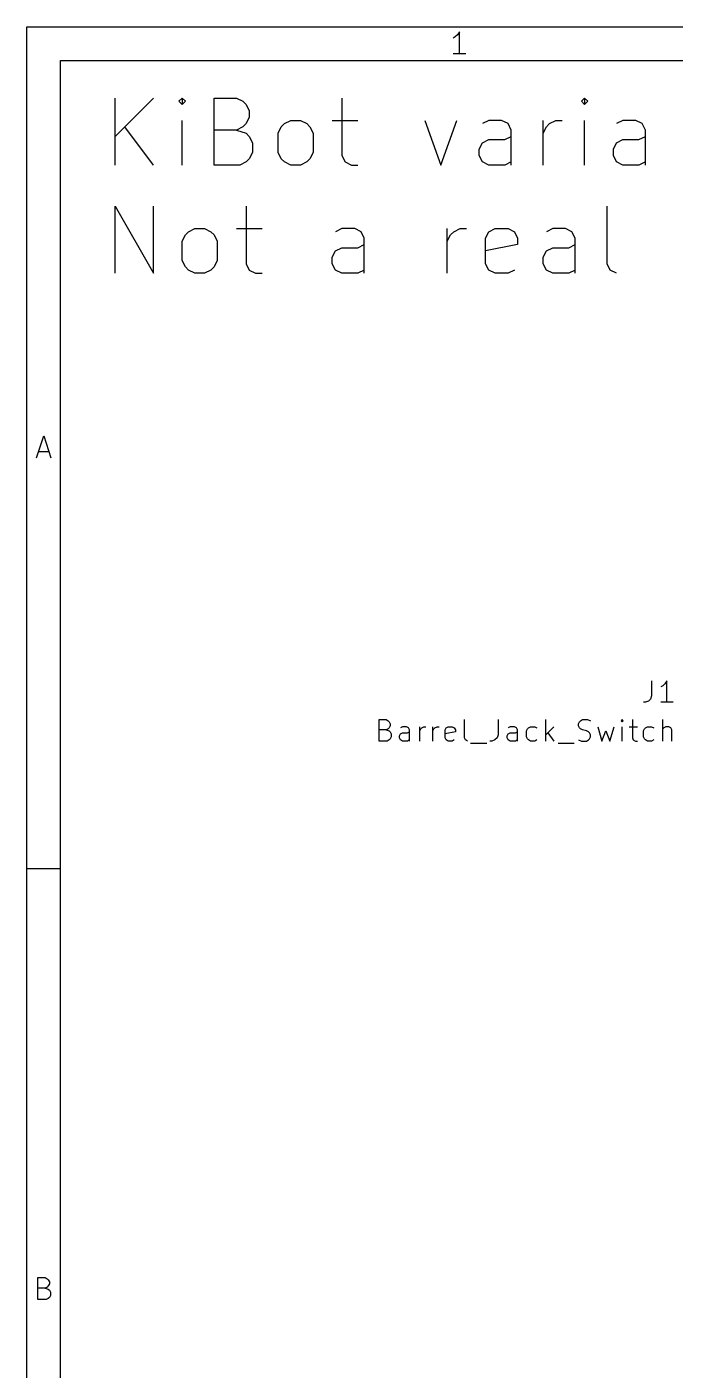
# Model space of a CAD drawing. Extents: x 0.4 to 11.3, y -7.9 to -0.4.
# Drawn here: x 0.394 to 1.911, y -3.535 to -0.394 of the extents above; entities that cross this region are included whole.
import ezdxf

# ---------------------------------------------------------------- set-up
doc = ezdxf.new("R2010")
doc.units = 0
doc.header["$MEASUREMENT"] = 0
for name, color, linetype in [('BLUE3', 171, 'CONTINUOUS'), ('CYAN2', 4, 'CONTINUOUS'), ('RED2', 1, 'CONTINUOUS')]:
    doc.layers.add(name, color=color, linetype=linetype)

msp = doc.modelspace()

# ---------------------------------------------------------------- linework, layer by layer
at = {"layer": 'BLUE3', "linetype": 'CONTINUOUS'}
for p, q in [((0.6003, -0.7172), (0.6003, -0.5602)), ((0.69, -0.5602), (0.6003, -0.6499)), ((0.7573, -0.5602), (0.7498, -0.5676)), ((0.7648, -0.5676), (0.7573, -0.5602)), ((0.7573, -0.5602), (0.7573, -0.5751)), ((0.8321, -0.7172), (0.8321, -0.5602)), ((0.8321, -0.5602), (0.8844, -0.5602)), ((0.8844, -0.5602), (0.8993, -0.5676)), ((1.1311, -0.5602), (1.1311, -0.6947)), ((1.6993, -0.5602), (1.6918, -0.5676)), ((1.7068, -0.5676), (1.6993, -0.5602)), ((1.6993, -0.5602), (1.6993, -0.5751)), ((0.7498, -0.5676), (0.7573, -0.5751)), ((0.7573, -0.5751), (0.7648, -0.5676)), ((0.8993, -0.5676), (0.9068, -0.5751)), ((0.9068, -0.5751), (0.9143, -0.5901)), ((0.9143, -0.5901), (0.9143, -0.605)), ((1.6918, -0.5676), (1.6993, -0.5751)), ((1.6993, -0.5751), (1.7068, -0.5676)), ((0.69, -0.7172), (0.6227, -0.6274)), ((0.7573, -0.7172), (0.7573, -0.6125)), ((0.8993, -0.6274), (0.8844, -0.6349)), ((0.9068, -0.62), (0.8993, -0.6274)), ((0.9143, -0.605), (0.9068, -0.62)), ((0.9816, -0.6424), (0.9891, -0.6274)), ((0.9891, -0.6274), (0.9965, -0.62)), ((0.9965, -0.62), (1.0115, -0.6125)), ((1.0115, -0.6125), (1.0339, -0.6125)), ((1.0339, -0.6125), (1.0489, -0.62)), ((1.0489, -0.62), (1.0563, -0.6274)), ((1.0563, -0.6274), (1.0638, -0.6424)), ((1.1087, -0.6125), (1.1685, -0.6125)), ((1.3255, -0.6125), (1.3629, -0.7172)), ((1.3629, -0.7172), (1.4002, -0.6125)), ((1.475, -0.6125), (1.46, -0.62)), ((1.5049, -0.6125), (1.475, -0.6125)), ((1.5199, -0.62), (1.5049, -0.6125)), ((1.5273, -0.6349), (1.5199, -0.62)), ((1.6021, -0.7172), (1.6021, -0.6125)), ((1.6021, -0.6424), (1.6096, -0.6274)), ((1.6096, -0.6274), (1.617, -0.62)), ((1.617, -0.62), (1.632, -0.6125)), ((1.632, -0.6125), (1.647, -0.6125)), ((1.6993, -0.7172), (1.6993, -0.6125)), ((1.789, -0.6125), (1.774, -0.62)), ((1.8189, -0.6125), (1.789, -0.6125)), ((1.8339, -0.62), (1.8189, -0.6125)), ((1.8413, -0.6349), (1.8339, -0.62)), ((0.8844, -0.6349), (0.8321, -0.6349)), ((0.8844, -0.6349), (0.9068, -0.6424)), ((0.9068, -0.6424), (0.9143, -0.6499)), ((0.9143, -0.6499), (0.9218, -0.6648)), ((0.9816, -0.6873), (0.9816, -0.6424)), ((1.0638, -0.6424), (1.0638, -0.6873)), ((1.46, -0.6648), (1.475, -0.6574)), ((1.475, -0.6574), (1.5124, -0.6574)), ((1.5124, -0.6574), (1.5273, -0.6499)), ((1.5273, -0.7172), (1.5273, -0.6349)), ((1.774, -0.6648), (1.789, -0.6574)), ((1.789, -0.6574), (1.8264, -0.6574)), ((1.8264, -0.6574), (1.8413, -0.6499)), ((1.8413, -0.7172), (1.8413, -0.6349)), ((0.9218, -0.6873), (0.9143, -0.7022)), ((0.9218, -0.6648), (0.9218, -0.6873)), ((0.9891, -0.7022), (0.9816, -0.6873)), ((1.0638, -0.6873), (1.0563, -0.7022)), ((1.4526, -0.6798), (1.46, -0.6648)), ((1.4526, -0.6947), (1.4526, -0.6798)), ((1.7666, -0.6798), (1.774, -0.6648)), ((1.7666, -0.6947), (1.7666, -0.6798)), ((0.8919, -0.7172), (0.8321, -0.7172)), ((0.9068, -0.7097), (0.8919, -0.7172)), ((0.9143, -0.7022), (0.9068, -0.7097)), ((0.9965, -0.7097), (0.9891, -0.7022)), ((1.0115, -0.7172), (0.9965, -0.7097)), ((1.0339, -0.7172), (1.0115, -0.7172)), ((1.0489, -0.7097), (1.0339, -0.7172)), ((1.0563, -0.7022), (1.0489, -0.7097)), ((1.1311, -0.6947), (1.1386, -0.7097)), ((1.1386, -0.7097), (1.1535, -0.7172)), ((1.1535, -0.7172), (1.1685, -0.7172)), ((1.46, -0.7097), (1.4526, -0.6947)), ((1.475, -0.7172), (1.46, -0.7097)), ((1.5124, -0.7172), (1.475, -0.7172)), ((1.5273, -0.7097), (1.5124, -0.7172)), ((1.774, -0.7097), (1.7666, -0.6947)), ((1.789, -0.7172), (1.774, -0.7097)), ((1.8264, -0.7172), (1.789, -0.7172)), ((1.8413, -0.7097), (1.8264, -0.7172)), ((0.6003, -0.9699), (0.6003, -0.8129)), ((0.6003, -0.8129), (0.69, -0.9699)), ((0.69, -0.9699), (0.69, -0.8129)), ((0.9068, -0.8129), (0.9068, -0.9475)), ((1.7516, -0.9475), (1.7516, -0.8129)), ((0.7648, -0.8802), (0.7722, -0.8727)), ((0.7722, -0.8727), (0.7872, -0.8653)), ((0.7872, -0.8653), (0.8096, -0.8653)), ((0.8096, -0.8653), (0.8246, -0.8727)), ((0.8246, -0.8727), (0.8321, -0.8802)), ((0.8844, -0.8653), (0.9442, -0.8653)), ((1.1311, -0.8653), (1.1161, -0.8727)), ((1.161, -0.8653), (1.1311, -0.8653)), ((1.176, -0.8727), (1.161, -0.8653)), ((1.1834, -0.8877), (1.176, -0.8727)), ((1.3778, -0.9699), (1.3778, -0.8653)), ((1.3853, -0.8802), (1.3928, -0.8727)), ((1.3928, -0.8727), (1.4077, -0.8653)), ((1.4077, -0.8653), (1.4227, -0.8653)), ((1.4675, -0.8877), (1.475, -0.8727)), ((1.475, -0.8727), (1.4899, -0.8653)), ((1.4899, -0.8653), (1.5199, -0.8653)), ((1.5199, -0.8653), (1.5348, -0.8727)), ((1.5348, -0.8727), (1.5423, -0.8877)), ((1.6245, -0.8653), (1.6096, -0.8727)), ((1.6544, -0.8653), (1.6245, -0.8653)), ((1.6694, -0.8727), (1.6544, -0.8653)), ((1.6769, -0.8877), (1.6694, -0.8727)), ((0.7573, -0.8952), (0.7648, -0.8802)), ((0.7573, -0.94), (0.7573, -0.8952)), ((0.8321, -0.8802), (0.8395, -0.8952)), ((0.8395, -0.8952), (0.8395, -0.94)), ((1.1161, -0.9176), (1.1311, -0.9101)), ((1.1311, -0.9101), (1.1685, -0.9101)), ((1.1685, -0.9101), (1.1834, -0.9026)), ((1.1834, -0.9699), (1.1834, -0.8877)), ((1.3778, -0.8952), (1.3853, -0.8802)), ((1.4675, -0.9475), (1.4675, -0.8877)), ((1.5423, -0.9026), (1.4675, -0.9176)), ((1.5423, -0.8877), (1.5423, -0.9026)), ((1.6096, -0.9176), (1.6245, -0.9101)), ((1.6245, -0.9101), (1.6619, -0.9101)), ((1.6619, -0.9101), (1.6769, -0.9026)), ((1.6769, -0.9699), (1.6769, -0.8877)), ((0.7648, -0.955), (0.7573, -0.94)), ((0.8395, -0.94), (0.8321, -0.955)), ((1.1087, -0.9325), (1.1161, -0.9176)), ((1.1087, -0.9475), (1.1087, -0.9325)), ((1.6021, -0.9325), (1.6096, -0.9176)), ((1.6021, -0.9475), (1.6021, -0.9325)), ((0.7722, -0.9624), (0.7648, -0.955)), ((0.7872, -0.9699), (0.7722, -0.9624)), ((0.8096, -0.9699), (0.7872, -0.9699)), ((0.8246, -0.9624), (0.8096, -0.9699)), ((0.8321, -0.955), (0.8246, -0.9624)), ((0.9068, -0.9475), (0.9143, -0.9624)), ((0.9143, -0.9624), (0.9292, -0.9699)), ((0.9292, -0.9699), (0.9442, -0.9699)), ((1.1161, -0.9624), (1.1087, -0.9475)), ((1.1311, -0.9699), (1.1161, -0.9624)), ((1.1685, -0.9699), (1.1311, -0.9699)), ((1.1834, -0.9624), (1.1685, -0.9699)), ((1.475, -0.9624), (1.4675, -0.9475)), ((1.4899, -0.9699), (1.475, -0.9624)), ((1.5199, -0.9699), (1.4899, -0.9699)), ((1.5348, -0.9624), (1.5199, -0.9699)), ((1.6096, -0.9624), (1.6021, -0.9475)), ((1.6245, -0.9699), (1.6096, -0.9624)), ((1.6619, -0.9699), (1.6245, -0.9699)), ((1.6769, -0.9624), (1.6619, -0.9699)), ((1.7591, -0.9624), (1.7516, -0.9475)), ((1.774, -0.9699), (1.7591, -0.9624))]:
    msp.add_line(p, q, dxfattribs=at)
at = {"layer": 'CYAN2', "linetype": 'CONTINUOUS'}
for p, q in [((1.8561, -1.9228), (1.8561, -1.9585)), ((1.8823, -1.9347), (1.8775, -1.9371)), ((1.8871, -1.9299), (1.8823, -1.9347)), ((1.8918, -1.9228), (1.8871, -1.9299)), ((1.8918, -1.9728), (1.8918, -1.9228)), ((1.8418, -1.9728), (1.8371, -1.9728)), ((1.849, -1.9704), (1.8418, -1.9728)), ((1.8537, -1.9657), (1.849, -1.9704)), ((1.8561, -1.9585), (1.8537, -1.9657)), ((1.9061, -1.9728), (1.8775, -1.9728)), ((1.218, -2.0638), (1.218, -2.0138)), ((1.218, -2.0138), (1.2347, -2.0138)), ((1.2347, -2.0376), (1.218, -2.0376)), ((1.2347, -2.0138), (1.2394, -2.0162)), ((1.2394, -2.0352), (1.2347, -2.0376)), ((1.2347, -2.0376), (1.2418, -2.04)), ((1.2394, -2.0162), (1.2418, -2.0186)), ((1.2418, -2.0328), (1.2394, -2.0352)), ((1.2418, -2.0186), (1.2442, -2.0233)), ((1.2442, -2.0281), (1.2418, -2.0328)), ((1.2418, -2.04), (1.2442, -2.0424)), ((1.2442, -2.0233), (1.2442, -2.0281)), ((1.2728, -2.0305), (1.268, -2.0328)), ((1.2823, -2.0305), (1.2728, -2.0305)), ((1.2871, -2.0328), (1.2823, -2.0305)), ((1.2894, -2.0376), (1.2871, -2.0328)), ((1.2894, -2.0638), (1.2894, -2.0376)), ((1.3132, -2.0638), (1.3132, -2.0305)), ((1.3132, -2.04), (1.3156, -2.0352)), ((1.3156, -2.0352), (1.318, -2.0328)), ((1.318, -2.0328), (1.3228, -2.0305)), ((1.3228, -2.0305), (1.3275, -2.0305)), ((1.3442, -2.0638), (1.3442, -2.0305)), ((1.3442, -2.04), (1.3466, -2.0352)), ((1.3466, -2.0352), (1.349, -2.0328)), ((1.349, -2.0328), (1.3537, -2.0305)), ((1.3537, -2.0305), (1.3585, -2.0305)), ((1.3728, -2.0376), (1.3751, -2.0328)), ((1.3728, -2.0567), (1.3728, -2.0376)), ((1.3751, -2.0328), (1.3799, -2.0305)), ((1.3799, -2.0305), (1.3894, -2.0305)), ((1.3894, -2.0305), (1.3942, -2.0328)), ((1.3942, -2.0328), (1.3966, -2.0376)), ((1.3966, -2.0376), (1.3966, -2.0424)), ((1.418, -2.0567), (1.418, -2.0138)), ((1.4966, -2.0138), (1.4966, -2.0495)), ((1.5251, -2.0305), (1.5204, -2.0328)), ((1.5347, -2.0305), (1.5251, -2.0305)), ((1.5394, -2.0328), (1.5347, -2.0305)), ((1.5418, -2.0376), (1.5394, -2.0328)), ((1.5418, -2.0638), (1.5418, -2.0376)), ((1.5632, -2.04), (1.5656, -2.0352)), ((1.5632, -2.0543), (1.5632, -2.04)), ((1.5656, -2.0352), (1.568, -2.0328)), ((1.568, -2.0328), (1.5728, -2.0305)), ((1.5728, -2.0305), (1.5823, -2.0305)), ((1.5823, -2.0305), (1.587, -2.0328)), ((1.6085, -2.0638), (1.6085, -2.0138)), ((1.6275, -2.0305), (1.6085, -2.0495)), ((1.6847, -2.0233), (1.687, -2.0186)), ((1.6847, -2.0281), (1.6847, -2.0233)), ((1.687, -2.0328), (1.6847, -2.0281)), ((1.687, -2.0186), (1.6894, -2.0162)), ((1.6894, -2.0352), (1.687, -2.0328)), ((1.6894, -2.0162), (1.6942, -2.0138)), ((1.6942, -2.0376), (1.6894, -2.0352)), ((1.6942, -2.0138), (1.7061, -2.0138)), ((1.7037, -2.04), (1.6942, -2.0376)), ((1.7085, -2.0424), (1.7037, -2.04)), ((1.7061, -2.0138), (1.7132, -2.0162)), ((1.7299, -2.0305), (1.7394, -2.0638)), ((1.7394, -2.0638), (1.749, -2.04)), ((1.749, -2.04), (1.7585, -2.0638)), ((1.7585, -2.0638), (1.768, -2.0305)), ((1.787, -2.0138), (1.7847, -2.0162)), ((1.7847, -2.0162), (1.787, -2.0186)), ((1.7894, -2.0162), (1.787, -2.0138)), ((1.787, -2.0138), (1.787, -2.0186)), ((1.787, -2.0186), (1.7894, -2.0162)), ((1.787, -2.0638), (1.787, -2.0305)), ((1.8037, -2.0305), (1.8228, -2.0305)), ((1.8109, -2.0138), (1.8109, -2.0567)), ((1.8371, -2.04), (1.8394, -2.0352)), ((1.8371, -2.0543), (1.8371, -2.04)), ((1.8394, -2.0352), (1.8418, -2.0328)), ((1.8418, -2.0328), (1.8466, -2.0305)), ((1.8466, -2.0305), (1.8561, -2.0305)), ((1.8561, -2.0305), (1.8609, -2.0328)), ((1.8823, -2.0638), (1.8823, -2.0138)), ((1.8847, -2.0328), (1.8823, -2.0352)), ((1.8894, -2.0305), (1.8847, -2.0328)), ((1.8966, -2.0305), (1.8894, -2.0305)), ((1.9013, -2.0328), (1.8966, -2.0305)), ((1.9037, -2.0376), (1.9013, -2.0328)), ((1.9037, -2.0638), (1.9037, -2.0376)), ((1.2371, -2.0638), (1.218, -2.0638)), ((1.2418, -2.0614), (1.2371, -2.0638)), ((1.2442, -2.059), (1.2418, -2.0614)), ((1.2442, -2.0424), (1.2466, -2.0471)), ((1.2466, -2.0543), (1.2442, -2.059)), ((1.2466, -2.0471), (1.2466, -2.0543)), ((1.2656, -2.0519), (1.268, -2.0471)), ((1.2656, -2.0567), (1.2656, -2.0519)), ((1.268, -2.0614), (1.2656, -2.0567)), ((1.268, -2.0471), (1.2728, -2.0448)), ((1.2728, -2.0638), (1.268, -2.0614)), ((1.2728, -2.0448), (1.2847, -2.0448)), ((1.2847, -2.0638), (1.2728, -2.0638)), ((1.2847, -2.0448), (1.2894, -2.0424)), ((1.2894, -2.0614), (1.2847, -2.0638)), ((1.3966, -2.0424), (1.3728, -2.0471)), ((1.3751, -2.0614), (1.3728, -2.0567)), ((1.3799, -2.0638), (1.3751, -2.0614)), ((1.3894, -2.0638), (1.3799, -2.0638)), ((1.3942, -2.0614), (1.3894, -2.0638)), ((1.4204, -2.0614), (1.418, -2.0567)), ((1.4251, -2.0638), (1.4204, -2.0614)), ((1.4323, -2.0686), (1.4704, -2.0686)), ((1.4823, -2.0638), (1.4775, -2.0638)), ((1.4894, -2.0614), (1.4823, -2.0638)), ((1.4942, -2.0567), (1.4894, -2.0614)), ((1.4966, -2.0495), (1.4942, -2.0567)), ((1.518, -2.0519), (1.5204, -2.0471)), ((1.518, -2.0567), (1.518, -2.0519)), ((1.5204, -2.0614), (1.518, -2.0567)), ((1.5204, -2.0471), (1.5251, -2.0448)), ((1.5251, -2.0638), (1.5204, -2.0614)), ((1.5251, -2.0448), (1.5371, -2.0448)), ((1.5371, -2.0638), (1.5251, -2.0638)), ((1.5371, -2.0448), (1.5418, -2.0424)), ((1.5418, -2.0614), (1.5371, -2.0638)), ((1.5656, -2.059), (1.5632, -2.0543)), ((1.568, -2.0614), (1.5656, -2.059)), ((1.5728, -2.0638), (1.568, -2.0614)), ((1.5823, -2.0638), (1.5728, -2.0638)), ((1.587, -2.0614), (1.5823, -2.0638)), ((1.6132, -2.0448), (1.6275, -2.0638)), ((1.6371, -2.0686), (1.6751, -2.0686)), ((1.6847, -2.0614), (1.6918, -2.0638)), ((1.6918, -2.0638), (1.7037, -2.0638)), ((1.7037, -2.0638), (1.7085, -2.0614)), ((1.7109, -2.0448), (1.7085, -2.0424)), ((1.7085, -2.0614), (1.7109, -2.059)), ((1.7132, -2.0495), (1.7109, -2.0448)), ((1.7109, -2.059), (1.7132, -2.0543)), ((1.7132, -2.0543), (1.7132, -2.0495)), ((1.8109, -2.0567), (1.8132, -2.0614)), ((1.8132, -2.0614), (1.818, -2.0638)), ((1.818, -2.0638), (1.8228, -2.0638)), ((1.8394, -2.059), (1.8371, -2.0543)), ((1.8418, -2.0614), (1.8394, -2.059)), ((1.8466, -2.0638), (1.8418, -2.0614)), ((1.8561, -2.0638), (1.8466, -2.0638)), ((1.8609, -2.0614), (1.8561, -2.0638))]:
    msp.add_line(p, q, dxfattribs=at)
at = {"layer": 'RED2', "linetype": 'CONTINUOUS'}
for p, q in [((0.3937, -0.3937), (11.2993, -0.3937)), ((0.3937, -7.8743), (0.3937, -0.3937)), ((1.4062, -0.4053), (1.4013, -0.4126)), ((1.4062, -0.4564), (1.4062, -0.4053)), ((1.3965, -0.4174), (1.3916, -0.4199)), ((1.4013, -0.4126), (1.3965, -0.4174)), ((1.4208, -0.4564), (1.3916, -0.4564)), ((0.4724, -0.4724), (11.2206, -0.4724)), ((0.4724, -7.7956), (0.4724, -0.4724)), ((0.416, -1.4013), (0.4331, -1.3501)), ((0.4331, -1.3501), (0.4501, -1.4013)), ((0.4209, -1.3867), (0.4453, -1.3867)), ((0.3937, -2.3622), (0.4724, -2.3622)), ((0.4197, -3.3698), (0.4197, -3.3186)), ((0.4197, -3.3186), (0.4367, -3.3186)), ((0.4367, -3.3186), (0.4416, -3.3211)), ((0.4416, -3.3211), (0.444, -3.3235)), ((0.444, -3.3235), (0.4465, -3.3284)), ((0.4465, -3.3284), (0.4465, -3.3333)), ((0.4367, -3.343), (0.4197, -3.343)), ((0.4416, -3.3406), (0.4367, -3.343)), ((0.4367, -3.343), (0.444, -3.3455)), ((0.444, -3.3381), (0.4416, -3.3406)), ((0.4465, -3.3333), (0.444, -3.3381)), ((0.444, -3.3455), (0.4465, -3.3479)), ((0.4465, -3.3479), (0.4489, -3.3528)), ((0.4489, -3.3601), (0.4465, -3.365)), ((0.4489, -3.3528), (0.4489, -3.3601)), ((0.4392, -3.3698), (0.4197, -3.3698)), ((0.444, -3.3674), (0.4392, -3.3698)), ((0.4465, -3.365), (0.444, -3.3674))]:
    msp.add_line(p, q, dxfattribs=at)

doc.saveas('drawing.dxf')
